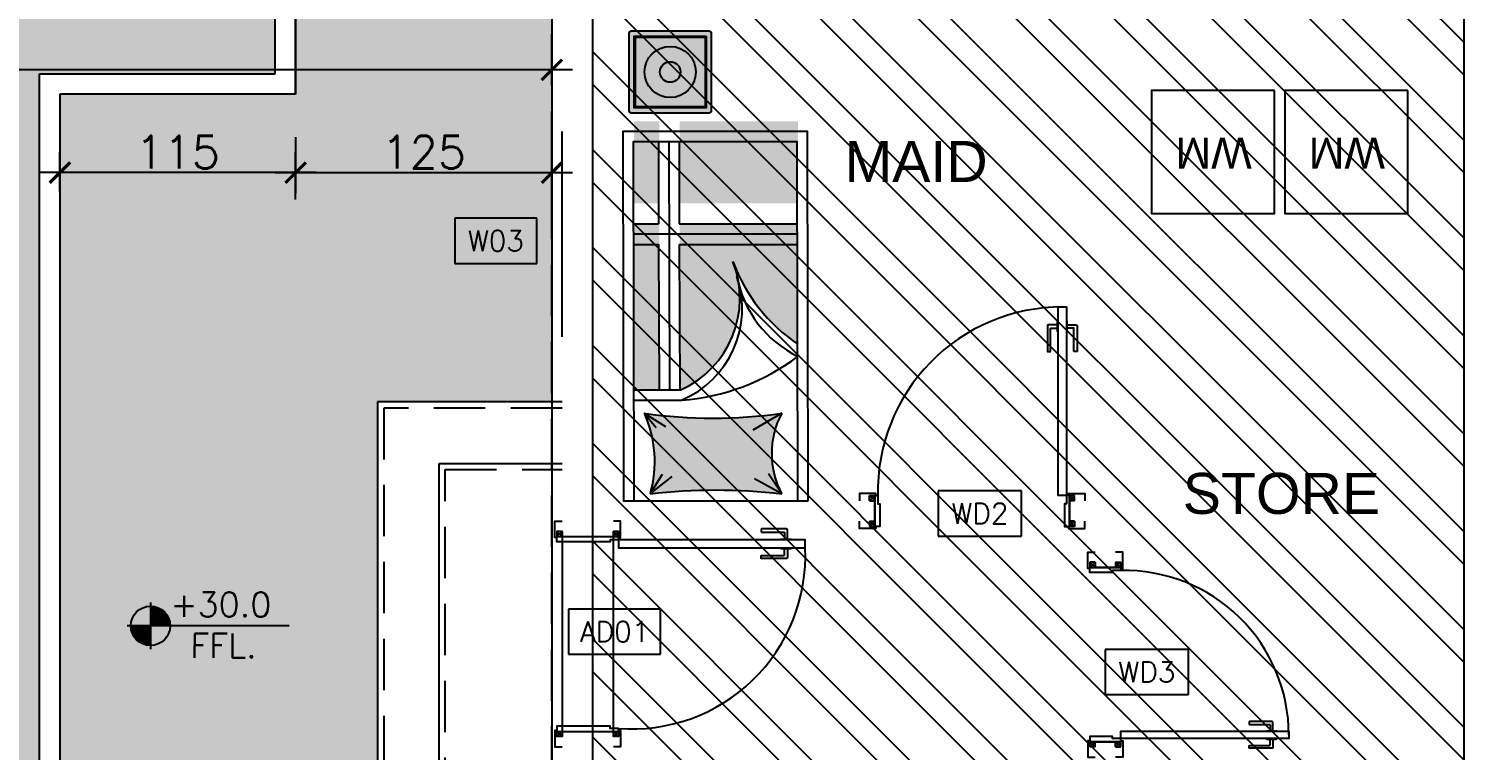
# Model space of a CAD drawing. Header units: centimetres. Extents: x -10658 to 14823, y -5448 to 3597.
# Drawn here: x -1940 to -1238, y 2191 to 2543 of the extents above; entities that cross this region are included whole.
import ezdxf
from ezdxf.enums import TextEntityAlignment as Align

# ---------------------------------------------------------------- set-up
doc = ezdxf.new("R2010")
doc.units = ezdxf.units.CM
doc.header["$LTSCALE"] = 100
doc.header["$MEASUREMENT"] = 0
doc.header["$PDMODE"] = 35
doc.linetypes.add('A0-01 FLOOR PLANS$0$HIDDEN', pattern=[0.375, 0.25, -0.125])
for name, color, linetype in [('A0-01 FLOOR PLANS$0$DOOR', 1, 'Continuous'), ('A0-01 FLOOR PLANS$0$FURNITURE', 111, 'Continuous'), ('A0-01 FLOOR PLANS$0$FURNITURE HATCH', 15, 'Continuous'), ('A0-01 FLOOR PLANS$0$HIDDEN -03', 8, 'A0-01 FLOOR PLANS$0$HIDDEN'), ('A0-01 FLOOR PLANS$0$KITCHEN', 11, 'Continuous'), ('A0-01 FLOOR PLANS$0$LVL', 2, 'Continuous'), ('A0-01 FLOOR PLANS$0$STAIRS', 4, 'Continuous'), ('A0-01 FLOOR PLANS$0$TEXT', 3, 'Continuous'), ('A0-01 FLOOR PLANS$0$TEXT-SCHED', 3, 'Continuous'), ('A0-01 FLOOR PLANS$0$WALL-03', 2, 'Continuous'), ('A0-01 FLOOR PLANS$0$WALL-04', 1, 'Continuous'), ('A0-01 FLOOR PLANS$0$WOODEN DOOR', 1, 'Continuous'), ('DIM IN', 1, 'Continuous'), ('HATCH', 8, 'Continuous'), ('SOURROUNDING$0$HATCH', 8, 'Continuous'), ('SOURROUNDING$0$KERBSTONE', 11, 'Continuous')]:
    doc.layers.add(name, color=color, linetype=linetype)
doc.layers.add('SOURROUNDING$0$HAT', color=8, linetype='Continuous', lineweight=9)
doc.styles.add('A0-01 FLOOR PLANS$0$02-Ground$0$ATTRIBUTE', font='ROMANS.shx')
doc.styles.add('A0-01 FLOOR PLANS$0$A0-01 GROUND FLOOR PLAN - For Entry modification$0$ROMANS', font='romans')
doc.styles.add('A0-01 FLOOR PLANS$0$ART-PS-1', font='arial.ttf', dxfattribs={"height": 20})
doc.styles.add('A0-01 FLOOR PLANS$0$GRIDS$0$20', font='romans.shx')
doc.styles.add('ROMANS', font='romans')
doc.dimstyles.new('A0-01 FLOOR PLANS$0$A0-01 GROUND FLOOR PLAN - For Entry modification$0$text', dxfattribs={"dimtxt": 18, "dimasz": 10, "dimexe": 10, "dimexo": 10, "dimgap": -6, "dimtad": 1, "dimtih": 1, "dimtoh": 1, "dimdec": 0, "dimdsep": 46, "dimtxsty": 'A0-01 FLOOR PLANS$0$A0-01 GROUND FLOOR PLAN - For Entry modification$0$ROMANS', "dimblk1": 'A0-01 FLOOR PLANS$0$A0-01 GROUND FLOOR PLAN - For Entry modification$0$_ARCHTICK', "dimblk2": 'A0-01 FLOOR PLANS$0$A0-01 GROUND FLOOR PLAN - For Entry modification$0$_ARCHTICK', "dimsah": 1, "dimcen": 25, "dimdle": 10, "dimse1": 1, "dimse2": 1, "dimsd1": 1, "dimsd2": 1, "dimclrd": 1, "dimclre": 1, "dimclrt": 2, "dimadec": 0, "dimazin": 0, "dimtfac": 1, "dimtdec": 0, "dimtmove": 2, "dimatfit": 3, "dimldrblk": 'A0-01 FLOOR PLANS$0$A0-01 GROUND FLOOR PLAN - For Entry modification$0$_ARCHTICK', "dimfxl": 1, "dimtolj": 1, "dimtzin": 0, "dimarcsym": 0})
doc.dimstyles.new('AS-17-100', dxfattribs={"dimtxt": 17, "dimasz": 10, "dimexe": 10, "dimexo": 10, "dimgap": 6, "dimtad": 1, "dimtoh": 1, "dimdec": 0, "dimdsep": 46, "dimtxsty": 'ROMANS', "dimblk1": 'ARCHTICK', "dimblk2": 'ARCHTICK', "dimsah": 1, "dimcen": 25, "dimdle": 10, "dimclrd": 1, "dimclre": 1, "dimclrt": 2, "dimadec": 0, "dimazin": 0, "dimtfac": 1, "dimtdec": 0, "dimtofl": 0, "dimtmove": 2, "dimatfit": 3, "dimldrblk": 'ARCHTICK', "dimfxl": 1, "dimtolj": 1, "dimtzin": 0, "dimarcsym": 0})

# ---------------------------------------------------------------- blocks, each defined once
blk = doc.blocks.new('_ARCHTICK')
at = {"color": 0, "linetype": 'ByBlock', "const_width": 0.15}
blk.add_lwpolyline([(-0.5, -0.5), (0.5, 0.5)], dxfattribs=at)
blk = doc.blocks.new('*D54')
at = {"layer": 'Defpoints', "color": 0, "transparency": 16777216}
for p in [(-3048, 2588.4), (-1685, 2588.4), (-3048, 2523.19)]:
    blk.add_point(p, dxfattribs=at)
at = {"layer": 'DIM IN', "color": 1, "lineweight": -2, "transparency": 16777216}
for p, q in [((-3048, 2578.4), (-3048, 2513.19)), ((-1685, 2578.4), (-1685, 2513.19)), ((-1675, 2523.19), (-3058, 2523.19))]:
    blk.add_line(p, q, dxfattribs=at)
at = {"layer": 'DIM IN', "color": 1, "lineweight": -2, "transparency": 16777216, "xscale": 10, "yscale": 10, "zscale": 10, "rotation": 180}
blk.add_blockref('_ARCHTICK', (-3048, 2523.19), dxfattribs=at)
at = {"layer": 'DIM IN', "color": 1, "lineweight": -2, "transparency": 16777216, "xscale": 10, "yscale": 10, "zscale": 10}
blk.add_blockref('_ARCHTICK', (-1685, 2523.19), dxfattribs=at)
at = {"layer": 'DIM IN', "color": 2, "transparency": 16777216, "insert": (-2366.5, 2533.19), "char_height": 16, "attachment_point": 5, "style": 'ROMANS'}
blk.add_mtext('\\A1;1363', dxfattribs=at)
blk = doc.blocks.new('SOURROUNDING')
at = {"layer": 'SOURROUNDING$0$HAT', "transparency": 33554658}
h = blk.add_hatch(dxfattribs=at)
h.set_pattern_fill('CROSS', color=256, scale=150, angle=90)
h.paths.add_polyline_path([(-1392.07, 640.01), (-2418, 639.99), (-2418, 25), (-1392.07, 25)])
h.paths.add_polyline_path([(-1810, 2848), (-1810, 3028), (-3028, 3028), (-3028, 785), (-1820, 785), (-1820, 1969.72), (-1935, 1969.72), (-1935, 2521.19), (-1820, 2521.19), (-1820, 2848)])
h.paths.add_polyline_path([(-890, 3028), (-880, 2818), (-165, 2818), (-175, 2848), (-165, 2848), (-165, 652.91), (-722.07, 652.91), (-722.07, 25), (-20, 20), (-20, 3028)])
at = {"layer": 'SOURROUNDING$0$KERBSTONE', "lineweight": 13}
h = blk.add_hatch(dxfattribs=at)
h.set_pattern_fill('AR-HBONE', color=252, scale=5, angle=90)
h.paths.add_polyline_path([(-175, 1001.39), (-180.24, 999.4), (-175, 1003.26), (-175, 1910.07), (-189.19, 1904.68), (-175, 1915.15), (-175, 1965.25), (-177.79, 1965.57), (-175, 1966.16), (-175, 2515.31), (-190.95, 2509.26), (-175, 2521.02), (-175, 2569.63), (-179.55, 2570.15), (-175, 2571.11), (-175, 2808), (-890, 2808), (-890, 3028), (-1810, 3028), (-1810, 2511.19), (-1925, 2511.19), (-1925, 1979.72), (-1810, 1979.72), (-1810, 775), (-3028, 775), (-3028, 650), (-2728, 650), (-2448, 650), (-2428, 650), (-1382.07, 650), (-1382.07, 25), (-1257.59, 25), (-1257.07, 25), (-857.07, 25), (-732.07, 25), (-732.07, 668), (-175, 668)])
h.paths.add_polyline_path([(-1685, 828), (-1685, 2129.72), (-1770, 2129.72), (-1770, 2361.19), (-1685, 2361.19), (-1685, 2748), (-1220, 2748), (-1220, 2683), (-890, 2683), (-300, 2683), (-300, 788), (-590, 788), (-590, 793), (-817, 793), (-817, 713), (-1286.12, 713), (-1287.5, 828)], flags=16)
h.paths.add_polyline_path([(-1798.23, 1621.66), (-1726.11, 1621.66), (-1726.11, 1641.16), (-1798.23, 1641.16)], flags=16)
h.paths.add_polyline_path([(-1563.97, 2964.65), (-999.2, 2964.65), (-999.2, 3018.34), (-1563.97, 3018.34)], flags=16)
at = {"color": 6}
blk.add_lwpolyline([(-300, 2683), (-890, 2683), (-890, 2683), (-1220, 2683), (-1220, 2748), (-1685, 2748), (-1685, 828), (-890, 828), (-890, 793), (-590, 793), (-590, 788), (-300, 788)], close=True, dxfattribs=at)
at = {"layer": 'SOURROUNDING$0$HATCH'}
for q in [(-1810, 2838), (-1909.7, 2511.19)]:
    blk.add_line((-1810, 2511.19), q, dxfattribs=at)
at = {"layer": 'SOURROUNDING$0$KERBSTONE', "color": 2}
for p, q in [((-1820, 2521.19), (-1820, 3028)), ((-1810, 3028), (-1810, 2511.19)), ((-1935, 1969.72), (-1935, 2521.19)), ((-1935, 2521.19), (-1820, 2521.19)), ((-1810, 2511.19), (-1925, 2511.19)), ((-1925, 2511.19), (-1925, 1979.72))]:
    blk.add_line(p, q, dxfattribs=at)
blk = doc.blocks.new('*D50')
at = {"layer": 'Defpoints', "color": 0, "transparency": 16777216}
for p in [(-1685, 2472.99), (-1810, 2449.94), (-1685, 2449.94)]:
    blk.add_point(p, dxfattribs=at)
at = {"layer": 'DIM IN', "color": 1, "lineweight": -2, "transparency": 16777216}
for p, q in [((-1810, 2459.94), (-1810, 2482.99)), ((-1685, 2459.94), (-1685, 2482.99)), ((-1820, 2472.99), (-1675, 2472.99))]:
    blk.add_line(p, q, dxfattribs=at)
at = {"layer": 'DIM IN', "color": 1, "lineweight": -2, "transparency": 16777216, "xscale": 10, "yscale": 10, "zscale": 10, "rotation": 180}
blk.add_blockref('_ARCHTICK', (-1810, 2472.99), dxfattribs=at)
at = {"layer": 'DIM IN', "color": 1, "lineweight": -2, "transparency": 16777216, "xscale": 10, "yscale": 10, "zscale": 10}
blk.add_blockref('_ARCHTICK', (-1685, 2472.99), dxfattribs=at)
at = {"layer": 'DIM IN', "color": 2, "transparency": 16777216, "insert": (-1747.5, 2482.99), "char_height": 16, "attachment_point": 5, "style": 'ROMANS'}
blk.add_mtext('\\A1;125', dxfattribs=at)
blk = doc.blocks.new('*D80')
at = {"layer": 'Defpoints', "color": 0, "transparency": 16777216}
for p in [(-1810, 2500.33), (-1925, 2472.99), (-1925, 2453.87)]:
    blk.add_point(p, dxfattribs=at)
at = {"layer": 'DIM IN', "color": 1, "lineweight": -2, "transparency": 16777216}
for p, q in [((-1810, 2490.33), (-1810, 2462.99)), ((-1925, 2463.87), (-1925, 2482.99)), ((-1800, 2472.99), (-1935, 2472.99))]:
    blk.add_line(p, q, dxfattribs=at)
at = {"layer": 'DIM IN', "color": 1, "lineweight": -2, "transparency": 16777216, "xscale": 10, "yscale": 10, "zscale": 10, "rotation": 180}
blk.add_blockref('_ARCHTICK', (-1925, 2472.99), dxfattribs=at)
at = {"layer": 'DIM IN', "color": 1, "lineweight": -2, "transparency": 16777216, "xscale": 10, "yscale": 10, "zscale": 10}
blk.add_blockref('_ARCHTICK', (-1810, 2472.99), dxfattribs=at)
at = {"layer": 'DIM IN', "color": 2, "transparency": 16777216, "insert": (-1867.5, 2482.99), "char_height": 16, "attachment_point": 5, "style": 'ROMANS'}
blk.add_mtext('\\A1;115', dxfattribs=at)
blk = doc.blocks.new('A0-01 FLOOR PLANS$0$Fur_Bed_200x100_01')
at = {"layer": 'A0-01 FLOOR PLANS$0$FURNITURE HATCH'}
h = blk.add_hatch(color=256, dxfattribs=at)
h.dxf.hatch_style = 1
h.paths.add_polyline_path([(12.59, -54.06), (12.12, -54.06, 0.328503), (-16.36, -104.74, -0.021526), (-15.28, -109.32, -0.013668), (-16.07, -106.79, 0.046701), (-13.73, -115.62, -0.003148), (-13.36, -116.61, -0.005399), (-13.73, -115.62, 0.152835), (-45, -76.32), (-45, -135), (12.59, -135)])
h.paths.add_polyline_path([(35, -54.06), (22.59, -54.06), (22.59, -135), (35, -135)])
h.paths.add_polyline_path([(12.59, -145), (-45, -145), (-45, -185), (12.59, -185)])
h.paths.add_polyline_path([(35, -145), (22.59, -145), (22.59, -185), (35, -185)])
h.paths.add_polyline_path([(27.12, -3.34, -0.059544), (-37.12, -3.34, -0.248743), (-37.12, -42.65, -0.071815), (30, -42.65, -0.175461)])
for p, q in [((-37.12, -3.34), (-30.72, -13.05)), ((-37.12, -3.34), (-23.91, -10.68)), ((27.12, -3.34), (16.32, -11.81)), ((27.12, -3.34), (21.03, -12.93)), ((-37.12, -42.65), (-23.05, -34.35)), ((30, -42.65), (19.49, -36.25)), ((30, -42.65), (24.16, -35.73)), ((35, -54.06), (12.12, -54.06)), ((12.96, -125.01), (12.59, -54.06)), ((17.96, -175.01), (17.59, -54.06)), ((22.96, -125.01), (22.59, -54.06)), ((12.96, -125.01), (-44.64, -125.01)), ((35.36, -125.01), (22.96, -125.01)), ((-44.64, -130.01), (35.36, -130.01)), ((12.96, -135.01), (-44.64, -135.01)), ((12.96, -175.01), (12.96, -135.01)), ((35.36, -135.01), (22.96, -135.01)), ((22.96, -175.01), (22.96, -135.01))]:
    blk.add_line(p, q)
blk.add_lwpolyline([(-50, 0), (-49.64, -180.01), (40.36, -180.01), (40, 0)], close=True)
blk.add_lwpolyline([(-45, 0), (-44.64, -175.01), (35.36, -175.01), (35, 0)])
for points in [[(27.12, -3.34, -0.059544), (-37.12, -3.34)], [(-37.12, -42.65, 0.248743), (-37.12, -3.34)], [(30, -42.65, -0.175461), (27.12, -3.34)], [(30, -42.65, 0.071815), (-37.12, -42.65)], [(35, -49.06), (11.73, -49.06, 0.392227), (-15.28, -109.32, 0.236173), (-45, -70.38)]]:
    blk.add_lwpolyline(points, format="xyb")
for centre, radius, start, end in [((19.45, -155.75), 106.97, 94.14041, 127.05089), ((32.28, -98.73), 49.01, 114.29389, 201.38993), ((-92.14, -145.92), 84.06, 20.41051, 55.89011)]:
    blk.add_arc(centre, radius, start, end)
blk = doc.blocks.new('A0-01 FLOOR PLANS$0$CT2')
at = {"layer": 'A0-01 FLOOR PLANS$0$FURNITURE HATCH'}
h = blk.add_hatch(color=256, dxfattribs=at)
h.dxf.hatch_style = 1
h.paths.add_polyline_path([(0.37, 48.38, 0.414214), (-0.88, 49.63), (-48.38, 49.63, 0.414214), (-49.63, 48.38), (-49.63, 0.88, 0.414214), (-48.38, -0.37), (-0.88, -0.37, 0.414214), (0.37, 0.88)])
at = {"layer": 'A0-01 FLOOR PLANS$0$FURNITURE'}
blk.add_lwpolyline([(-0.88, -0.37), (-48.38, -0.37, -0.414214), (-49.63, 0.88), (-49.63, 48.38, -0.414214), (-48.38, 49.63), (-0.88, 49.63, -0.414214), (0.37, 48.38), (0.37, 0.88, -0.414214)], format="xyb", close=True, dxfattribs=at)
for points in [[(-2.76, 2.76), (-46.51, 2.76), (-46.51, 46.51), (-2.76, 46.51)], [(-3.38, 3.38), (-45.88, 3.38), (-45.88, 45.88), (-3.38, 45.88)]]:
    blk.add_lwpolyline(points, close=True, dxfattribs=at)
for radius in [15.62, 6.25]:
    blk.add_circle((-24.63, 24.63), radius, dxfattribs=at)
blk = doc.blocks.new('A0-01 FLOOR PLANS$0$WASHING MACHINE')
at = {"layer": 'A0-01 FLOOR PLANS$0$KITCHEN'}
blk.add_lwpolyline([(0, 0), (60, 0), (60, 60), (0, 60)], close=True, dxfattribs=at)
at = {"layer": 'A0-01 FLOOR PLANS$0$KITCHEN', "style": 'A0-01 FLOOR PLANS$0$ART-PS-1'}
blk.add_text('WM', height=15, dxfattribs=at).set_placement((29.7, 30.51), align=Align.MIDDLE_CENTER)
blk = doc.blocks.new('*D1746')
at = {"layer": 'A0-01 FLOOR PLANS$0$TEXT-SCHED', "color": 1, "lineweight": -2, "transparency": 16777216}
for p, q in [((-1731.99, 2225.16), (-1776.85, 2225.16)), ((-1776.85, 2225.16), (-1776.85, 2203.16)), ((-1731.99, 2203.16), (-1731.99, 2225.16)), ((-1776.85, 2203.16), (-1731.99, 2203.16))]:
    blk.add_line(p, q, dxfattribs=at)
at = {"layer": 'Defpoints', "color": 0, "transparency": 16777216}
blk.add_point((-1754.42, 2214.16), dxfattribs=at)
blk.add_point((-1754.42, 2214.16), dxfattribs=at)
blk.add_point((-1754.42, 2214.16), dxfattribs=at)
at = {"layer": 'A0-01 FLOOR PLANS$0$TEXT-SCHED', "color": 2, "transparency": 16777216, "insert": (-1754.42, 2214.16), "char_height": 8, "width": 47.1429, "attachment_point": 5, "style": 'A0-01 FLOOR PLANS$0$A0-01 GROUND FLOOR PLAN - For Entry modification$0$ROMANS'}
blk.add_mtext('\\A1;{\\H1.25x;AD01}', dxfattribs=at)
blk = doc.blocks.new('A0-01 FLOOR PLANS$0$A0-01 GROUND FLOOR PLAN - For Entry modification$0$_ARCHTICK')
at = {"color": 0, "linetype": 'ByBlock', "const_width": 0.15}
blk.add_lwpolyline([(-0.5, -0.5), (0.5, 0.5)], dxfattribs=at)
blk = doc.blocks.new('*D1747')
at = {"layer": 'A0-01 FLOOR PLANS$0$TEXT-SCHED', "color": 1, "lineweight": -2, "transparency": 16777216}
for p, q in [((-1555.94, 2282.78), (-1596.51, 2282.78)), ((-1596.51, 2282.78), (-1596.51, 2260.78)), ((-1555.94, 2260.78), (-1555.94, 2282.78)), ((-1596.51, 2260.78), (-1555.94, 2260.78))]:
    blk.add_line(p, q, dxfattribs=at)
at = {"layer": 'Defpoints', "color": 0, "transparency": 16777216}
blk.add_point((-1576.22, 2271.78), dxfattribs=at)
blk.add_point((-1576.22, 2271.78), dxfattribs=at)
blk.add_point((-1576.22, 2271.78), dxfattribs=at)
at = {"layer": 'A0-01 FLOOR PLANS$0$TEXT-SCHED', "color": 2, "transparency": 16777216, "insert": (-1576.22, 2271.78), "char_height": 8, "width": 47.1429, "attachment_point": 5, "style": 'A0-01 FLOOR PLANS$0$A0-01 GROUND FLOOR PLAN - For Entry modification$0$ROMANS'}
blk.add_mtext('\\A1;{\\H1.25x;WD2}', dxfattribs=at)
blk = doc.blocks.new('*D1763')
at = {"layer": 'A0-01 FLOOR PLANS$0$TEXT-SCHED', "color": 1, "lineweight": -2, "transparency": 16777216}
for p, q in [((-1792.3, 2415.75), (-1832.4, 2415.75)), ((-1832.4, 2415.75), (-1832.4, 2393.75)), ((-1792.3, 2393.75), (-1792.3, 2415.75)), ((-1832.4, 2393.75), (-1792.3, 2393.75))]:
    blk.add_line(p, q, dxfattribs=at)
at = {"layer": 'Defpoints', "color": 0, "transparency": 16777216}
blk.add_point((-1812.35, 2404.75), dxfattribs=at)
blk.add_point((-1812.35, 2404.75), dxfattribs=at)
blk.add_point((-1812.35, 2404.75), dxfattribs=at)
at = {"layer": 'A0-01 FLOOR PLANS$0$TEXT-SCHED', "color": 2, "transparency": 16777216, "insert": (-1812.35, 2404.75), "char_height": 8, "width": 47.1429, "attachment_point": 5, "style": 'A0-01 FLOOR PLANS$0$A0-01 GROUND FLOOR PLAN - For Entry modification$0$ROMANS'}
blk.add_mtext('\\A1;{\\H1.25x;W03}', dxfattribs=at)
blk = doc.blocks.new('A0-01 FLOOR PLANS$0$OUT DOOR')
at = {"layer": 'A0-01 FLOOR PLANS$0$WOODEN DOOR'}
for p, q in [((-1782.5, 2265.5), (-1780, 2268)), ((-1780, 2265.5), (-1782.5, 2268)), ((-1752.5, 2265.5), (-1755, 2268)), ((-1755, 2265.5), (-1752.5, 2268)), ((-1782.5, 2170.5), (-1780, 2168)), ((-1780, 2170.5), (-1782.5, 2168)), ((-1752.5, 2170.5), (-1755, 2168)), ((-1755, 2170.5), (-1752.5, 2168))]:
    blk.add_line(p, q, dxfattribs=at)
for points in [[(-1782.5, 2265), (-1783.5, 2265), (-1783.5, 2273), (-1780, 2273)], [(-1752.5, 2265), (-1751.5, 2265), (-1751.5, 2273), (-1755, 2273)], [(-1780, 2265.5), (-1780, 2268), (-1782.5, 2268), (-1782.5, 2265.5)], [(-1752.5, 2265.5), (-1752.5, 2264), (-1756.5, 2264), (-1756.5, 2263), (-1782.5, 2263), (-1782.5, 2265.5), (-1752.5, 2265.5)], [(-1752.5, 2265.5), (-1752.5, 2268), (-1755, 2268), (-1755, 2265.5)], [(-1673.27, 2264), (-1673.27, 2264.3), (-1668.31, 2264.3), (-1668.31, 2264)], [(-1673.27, 2260.04), (-1673.27, 2259.74), (-1668.31, 2259.74), (-1668.31, 2260.04)], [(-1752.5, 2170.5), (-1752.5, 2172), (-1756.5, 2172), (-1756.5, 2173), (-1782.5, 2173), (-1782.5, 2170.5), (-1752.5, 2170.5)], [(-1782.5, 2171), (-1783.5, 2171), (-1783.5, 2163), (-1780, 2163)], [(-1780, 2170.5), (-1780, 2168), (-1782.5, 2168), (-1782.5, 2170.5)], [(-1752.5, 2171), (-1751.5, 2171), (-1751.5, 2163), (-1755, 2163)], [(-1752.5, 2170.5), (-1752.5, 2168), (-1755, 2168), (-1755, 2170.5)]]:
    blk.add_lwpolyline(points, dxfattribs=at)
blk.add_lwpolyline([(-1661.38, 2260.04), (-1661.38, 2264), (-1752.5, 2264), (-1752.5, 2260.04)], close=True, dxfattribs=at)
for points in [[(-1670, 2264.3), (-1670, 2268.75, 0.414214), (-1670.49, 2269.24), (-1682.67, 2269.24, 0.414214), (-1682.87, 2269.05), (-1682.87, 2267.86, 0.414214), (-1682.67, 2267.66), (-1671.78, 2267.66, -0.414214), (-1671.58, 2267.46), (-1671.58, 2264.3)], [(-1670, 2259.74), (-1670, 2255.29, -0.414214), (-1670.49, 2254.79), (-1682.67, 2254.79, -0.414214), (-1682.87, 2254.99), (-1682.87, 2256.18, -0.414214), (-1682.67, 2256.38), (-1671.78, 2256.38, 0.414214), (-1671.58, 2256.58), (-1671.58, 2259.74)]]:
    blk.add_lwpolyline(points, format="xyb", dxfattribs=at)
blk.add_arc((-1745.83, 2256.27), 84.53, 265.47258, 2.53113, dxfattribs=at)
blk = doc.blocks.new('A0-01 FLOOR PLANS$0$OUTDOOR')
at = {"layer": 'A0-01 FLOOR PLANS$0$STAIRS'}
for p, q in [((-1870, 2326.19), (-1870, 2094.72)), ((-1780, 2326.19), (-1870, 2326.19)), ((-1840, 2124.72), (-1840, 2296.19)), ((-1840, 2296.19), (-1780, 2296.19)), ((-1780, 2258), (-1780, 2168))]:
    blk.add_line(p, q, dxfattribs=at)
at = {"layer": 'A0-01 FLOOR PLANS$0$STAIRS', "color": 8, "linetype": 'A0-01 FLOOR PLANS$0$HIDDEN'}
for p, q in [((-1867, 2323.19), (-1867, 2097.72)), ((-1780, 2323.19), (-1867, 2323.19)), ((-1837, 2127.72), (-1837, 2293.19)), ((-1837, 2293.19), (-1780, 2293.19))]:
    blk.add_line(p, q, dxfattribs=at)
blk = doc.blocks.new('A0-01 FLOOR PLANS$0$02-Ground$0$A$C4F2068BA')
for p, q in [((0.4, 0.637), (0.4, 0.163)), ((1.816, 0.4), (0.163, 0.4))]:
    blk.add_line(p, q)
at = {"color": 8, "const_width": 0.2}
for points in [[(0.4, 0.5, -0.414214), (0.5, 0.4, -0.414214)], [(0.4, 0.3, -0.414214), (0.3, 0.4, -0.414214)]]:
    blk.add_lwpolyline(points, format="xyb", dxfattribs=at)
blk.add_circle((0.4, 0.4), 0.2)
blk = doc.blocks.new('A0-01 FLOOR PLANS$0$02-Ground$0$123')
at = {"ltscale": 0.1}
blk.add_blockref('A0-01 FLOOR PLANS$0$02-Ground$0$A$C4F2068BA', (-0.4, -0.4), dxfattribs=at)
blk = doc.blocks.new('A0-01 FLOOR PLANS$0$02-Ground$0$LEVEL- PLAN')
at = {"layer": 'A0-01 FLOOR PLANS$0$LVL', "ltscale": 0.1}
blk.add_blockref('A0-01 FLOOR PLANS$0$02-Ground$0$123', (0, 0), dxfattribs=at)
at = {"layer": 'A0-01 FLOOR PLANS$0$LVL', "ltscale": 0.1, "style": 'A0-01 FLOOR PLANS$0$02-Ground$0$ATTRIBUTE', "width": 0.8, "flags": 4}
blk.add_attdef('%%P0.00', (0.203, 0.093), '', height=0.25, dxfattribs=at)
blk.add_attdef('LVL', text='', height=0.25, dxfattribs=at).set_placement((0.745, -0.327), align=Align.CENTER)
blk = doc.blocks.new('A0-01 FLOOR PLANS$0$DOOR 25CM')
at = {"layer": 'A0-01 FLOOR PLANS$0$DOOR'}
blk.add_lwpolyline([(-4739.05, 1353.5), (-4735.05, 1353.5), (-4735.05, 1261.5), (-4739.05, 1261.5)], close=True, dxfattribs=at)
for points in [[(-4739.35, 1344.8), (-4743.85, 1344.8, 0.414214), (-4744.35, 1344.3), (-4744.35, 1332, 0.414214), (-4744.15, 1331.8), (-4742.95, 1331.8, 0.414214), (-4742.75, 1332), (-4742.75, 1343, -0.414214), (-4742.55, 1343.2), (-4739.35, 1343.2)], [(-4734.75, 1344.8), (-4730.26, 1344.8, -0.414214), (-4729.76, 1344.3), (-4729.76, 1332, -0.414214), (-4729.96, 1331.8), (-4731.16, 1331.8, -0.414214), (-4731.36, 1332), (-4731.36, 1343, 0.414214), (-4731.56, 1343.2), (-4734.75, 1343.2)]]:
    blk.add_lwpolyline(points, format="xyb", dxfattribs=at)
for points in [[(-4739.05, 1341.5), (-4739.35, 1341.5), (-4739.35, 1346.5), (-4739.05, 1346.5)], [(-4735.05, 1341.5), (-4734.75, 1341.5), (-4734.75, 1346.5), (-4735.05, 1346.5)]]:
    blk.add_lwpolyline(points, dxfattribs=at)
blk.add_arc((-4737.11, 1263.56), 89.94, 89.96037, 181.31279, dxfattribs=at)
blk = doc.blocks.new('A0-01 FLOOR PLANS$0$90-10')
at = {"layer": 'A0-01 FLOOR PLANS$0$DOOR', "linetype": 'Continuous'}
for p, q in [((9747.9, -4467.93), (9747.9, -4470.43)), ((9857.88, -4467.93), (9857.88, -4470.43)), ((9747.9, -4482.93), (9747.9, -4480.43)), ((9755.4, -4482.93), (9755.4, -4480.43)), ((9850.38, -4482.93), (9850.38, -4480.43)), ((9857.88, -4482.93), (9857.88, -4480.43))]:
    blk.add_line(p, q, dxfattribs=at)
at = {"layer": 'A0-01 FLOOR PLANS$0$DOOR'}
for p, q in [((9752.9, -4470.43), (9752.9, -4467.93)), ((9752.9, -4467.93), (9755.4, -4467.93)), ((9755.4, -4467.93), (9752.9, -4470.43)), ((9755.4, -4470.43), (9752.9, -4467.93)), ((9852.88, -4467.93), (9850.38, -4467.93)), ((9850.38, -4467.93), (9852.88, -4470.43)), ((9850.38, -4470.43), (9852.88, -4467.93)), ((9852.88, -4470.43), (9852.88, -4467.93)), ((9752.9, -4470.43), (9755.4, -4470.43)), ((9852.88, -4470.43), (9850.38, -4470.43)), ((9752.9, -4480.43), (9752.9, -4482.93)), ((9755.4, -4482.93), (9752.9, -4480.43)), ((9755.4, -4480.43), (9752.9, -4482.93)), ((9752.9, -4480.43), (9755.4, -4480.43)), ((9850.38, -4482.93), (9852.88, -4480.43)), ((9850.38, -4480.43), (9852.88, -4482.93)), ((9852.88, -4480.43), (9850.38, -4480.43)), ((9852.88, -4480.43), (9852.88, -4482.93)), ((9752.9, -4482.93), (9755.4, -4482.93)), ((9852.88, -4482.93), (9850.38, -4482.93))]:
    blk.add_line(p, q, dxfattribs=at)
for points in [[(9755.9, -4467.93), (9755.9, -4466.93), (9747.9, -4466.93), (9747.9, -4467.93)], [(9755.4, -4467.93), (9755.4, -4482.93)], [(9755.4, -4467.93), (9756.9, -4467.93), (9756.9, -4471.93), (9757.9, -4471.93), (9757.9, -4482.93), (9755.4, -4482.93), (9755.4, -4467.93)], [(9850.38, -4467.93), (9848.88, -4467.93), (9848.88, -4471.93), (9847.88, -4471.93), (9847.88, -4482.93), (9850.38, -4482.93), (9850.38, -4467.93)], [(9849.88, -4467.93), (9849.88, -4466.93), (9857.88, -4466.93), (9857.88, -4467.93)], [(9850.38, -4467.93), (9850.38, -4482.93)], [(9755.9, -4482.93), (9755.9, -4483.93), (9747.9, -4483.93), (9747.9, -4482.93)], [(9849.88, -4482.93), (9849.88, -4483.93), (9857.88, -4483.93), (9857.88, -4482.93)]]:
    blk.add_lwpolyline(points, dxfattribs=at)
at = {"layer": 'A0-01 FLOOR PLANS$0$DOOR', "linetype": 'Continuous', "xscale": -1}
blk.add_blockref('A0-01 FLOOR PLANS$0$DOOR 25CM', (5021.85, -5729.43), dxfattribs=at)
blk = doc.blocks.new('*D1909')
at = {"layer": 'A0-01 FLOOR PLANS$0$TEXT-SCHED', "color": 1, "lineweight": -2, "transparency": 16777216}
for p, q in [((-1474.52, 2205.52), (-1515.09, 2205.52)), ((-1515.09, 2205.52), (-1515.09, 2183.52)), ((-1474.52, 2183.52), (-1474.52, 2205.52)), ((-1515.09, 2183.52), (-1474.52, 2183.52))]:
    blk.add_line(p, q, dxfattribs=at)
at = {"layer": 'Defpoints', "color": 0, "transparency": 16777216}
blk.add_point((-1494.81, 2194.52), dxfattribs=at)
blk.add_point((-1494.81, 2194.52), dxfattribs=at)
blk.add_point((-1494.81, 2194.52), dxfattribs=at)
at = {"layer": 'A0-01 FLOOR PLANS$0$TEXT-SCHED', "color": 2, "transparency": 16777216, "insert": (-1494.81, 2194.52), "char_height": 8, "width": 47.1429, "attachment_point": 5, "style": 'A0-01 FLOOR PLANS$0$A0-01 GROUND FLOOR PLAN - For Entry modification$0$ROMANS'}
blk.add_mtext('\\A1;{\\H1.25x;WD3}', dxfattribs=at)
blk = doc.blocks.new('A0-01 FLOOR PLANS$0$80-10')
at = {"layer": 'A0-01 FLOOR PLANS$0$DOOR', "linetype": 'Continuous'}
for p, q in [((9975.31, -4467.93), (9975.31, -4470.43)), ((10075.29, -4467.93), (10075.29, -4470.43)), ((9975.31, -4482.93), (9975.31, -4480.43)), ((9982.81, -4482.93), (9982.81, -4480.43)), ((10067.79, -4482.93), (10067.79, -4480.43)), ((10075.29, -4482.93), (10075.29, -4480.43))]:
    blk.add_line(p, q, dxfattribs=at)
at = {"layer": 'A0-01 FLOOR PLANS$0$DOOR'}
for p, q in [((9980.31, -4467.93), (9982.81, -4467.93)), ((9980.31, -4470.43), (9980.31, -4467.93)), ((9982.81, -4467.93), (9980.31, -4470.43)), ((9982.81, -4470.43), (9980.31, -4467.93)), ((10070.29, -4467.93), (10067.79, -4467.93)), ((10067.79, -4467.93), (10070.29, -4470.43)), ((10067.79, -4470.43), (10070.29, -4467.93)), ((10070.29, -4470.43), (10070.29, -4467.93)), ((9980.31, -4470.43), (9982.81, -4470.43)), ((10070.29, -4470.43), (10067.79, -4470.43)), ((9980.31, -4480.43), (9980.31, -4482.93)), ((9982.81, -4482.93), (9980.31, -4480.43)), ((9982.81, -4480.43), (9980.31, -4482.93)), ((9980.31, -4480.43), (9982.81, -4480.43)), ((10067.79, -4482.93), (10070.29, -4480.43)), ((10067.79, -4480.43), (10070.29, -4482.93)), ((10070.29, -4480.43), (10067.79, -4480.43)), ((10070.29, -4480.43), (10070.29, -4482.93)), ((9980.31, -4482.93), (9982.81, -4482.93)), ((10070.29, -4482.93), (10067.79, -4482.93))]:
    blk.add_line(p, q, dxfattribs=at)
for points in [[(9983.31, -4467.93), (9983.31, -4466.93), (9975.31, -4466.93), (9975.31, -4467.93)], [(9982.81, -4467.93), (9982.81, -4482.93)], [(9982.81, -4467.93), (9984.31, -4467.93), (9984.31, -4471.93), (9985.31, -4471.93), (9985.31, -4482.93), (9982.81, -4482.93), (9982.81, -4467.93)], [(10067.79, -4467.93), (10066.29, -4467.93), (10066.29, -4471.93), (10065.29, -4471.93), (10065.29, -4482.93), (10067.79, -4482.93), (10067.79, -4467.93)], [(10067.29, -4467.93), (10067.29, -4466.93), (10075.29, -4466.93), (10075.29, -4467.93)], [(10067.79, -4467.93), (10067.79, -4482.93)], [(9983.31, -4482.93), (9983.31, -4483.93), (9975.31, -4483.93), (9975.31, -4482.93)], [(10067.29, -4482.93), (10067.29, -4483.93), (10075.29, -4483.93), (10075.29, -4482.93)]]:
    blk.add_lwpolyline(points, dxfattribs=at)
at = {"layer": 'A0-01 FLOOR PLANS$0$DOOR', "linetype": 'Continuous', "xscale": -0.8912784107417012, "yscale": 0.8912784107417012, "zscale": 0.8912784107417012}
blk.add_blockref('A0-01 FLOOR PLANS$0$DOOR 25CM', (5764.06, -5592.28), dxfattribs=at)
blk = doc.blocks.new('A0-01 FLOOR PLANS')
at = {"layer": 'A0-01 FLOOR PLANS$0$HIDDEN -03'}
blk.add_line((-1785, 793), (-1785, 2713), dxfattribs=at)
at = {"layer": 'A0-01 FLOOR PLANS$0$WALL-03'}
blk.add_line((-1780, 2358), (-1780, 2458), dxfattribs=at)
at = {"layer": 'A0-01 FLOOR PLANS$0$WALL-04'}
for p, q in [((-1780, 2263), (-1780, 2163)), ((-1755, 2163), (-1755, 2263))]:
    blk.add_line(p, q, dxfattribs=at)
at = {"layer": 'A0-01 FLOOR PLANS$0$DOOR', "xscale": -1}
blk.add_blockref('A0-01 FLOOR PLANS$0$90-10', (8222.9, 6748.43), dxfattribs=at)
at = {"layer": 'A0-01 FLOOR PLANS$0$DOOR', "xscale": -1, "rotation": 270}
blk.add_blockref('A0-01 FLOOR PLANS$0$80-10', (2960.43, -7822.31), dxfattribs=at)
at = {"layer": 'A0-01 FLOOR PLANS$0$FURNITURE', "xscale": 0.8000000000000311, "yscale": 0.8000000000000311, "zscale": 0.8000000000000311, "rotation": 90}
blk.add_blockref('A0-01 FLOOR PLANS$0$CT2', (-1707.57, 2506.78), dxfattribs=at)
at = {"layer": 'A0-01 FLOOR PLANS$0$FURNITURE', "rotation": 180}
blk.add_blockref('A0-01 FLOOR PLANS$0$Fur_Bed_200x100_01', (-1710, 2278), dxfattribs=at)
at = {"layer": 'A0-01 FLOOR PLANS$0$KITCHEN', "rotation": 180}
for p in [(-1432.5, 2478), (-1367.5, 2478)]:
    blk.add_blockref('A0-01 FLOOR PLANS$0$WASHING MACHINE', p, dxfattribs=at)
at = {"layer": 'A0-01 FLOOR PLANS$0$LVL'}
ref = blk.add_blockref('A0-01 FLOOR PLANS$0$02-Ground$0$LEVEL- PLAN', (-1980.77, 2217.01), dxfattribs=dict(at, xscale=47.80922768457422, yscale=47.80922768457422, zscale=47.80922768457422, rotation=359.9470003599919))
ref.add_attrib('%%P0.00', '+30.0', (-1971.07, 2221.43), dxfattribs={"layer": '0', "ltscale": 0.1, "height": 11.952, "rotation": 359.947, "style": 'A0-01 FLOOR PLANS$0$GRIDS$0$20'})
ref.add_attrib('LVL', 'FFL.', dxfattribs={"layer": '0', "ltscale": 0.1, "height": 11.952, "rotation": 359.947, "style": 'A0-01 FLOOR PLANS$0$GRIDS$0$20'}).set_placement((-1945.16, 2201.34), align=Align.CENTER)
at = {"layer": 'A0-01 FLOOR PLANS$0$STAIRS'}
blk.add_blockref('A0-01 FLOOR PLANS$0$OUTDOOR', (0, 0), dxfattribs=at)
at = {"layer": 'A0-01 FLOOR PLANS$0$WOODEN DOOR'}
blk.add_blockref('A0-01 FLOOR PLANS$0$OUT DOOR', (0, -5), dxfattribs=at)
at = {"layer": 'A0-01 FLOOR PLANS$0$TEXT', "style": 'A0-01 FLOOR PLANS$0$ART-PS-1'}
for s, p in [('MAID', (-1642.25, 2433.45)), ('STORE', (-1477.25, 2271.57))]:
    blk.add_text(s, height=20, dxfattribs=at).set_placement(p)
at = {"layer": 'A0-01 FLOOR PLANS$0$TEXT-SCHED'}
for base, p1, p2, text, picture, middle in [((-1812.35, 2404.75), (-1812.35, 2404.75), (-1812.35, 2404.75), '{\\H1.25x;W03}', '*D1763', (-1812.35, 2404.75)), ((-1576.22, 2271.78), (-1576.22, 2271.78), (-1576.22, 2271.78), '{\\H1.25x;WD2}', '*D1747', (-1576.22, 2271.78)), ((-1754.42, 2214.16), (-1754.42, 2214.16), (-1754.42, 2214.16), '{\\H1.25x;AD01}', '*D1746', (-1754.42, 2214.16)), ((-1494.81, 2194.52), (-1494.81, 2194.52), (-1494.81, 2194.52), '{\\H1.25x;WD3}', '*D1909', (-1494.81, 2194.52))]:
    dim = blk.add_linear_dim(base=base, p1=p1, p2=p2, text=text, dimstyle='A0-01 FLOOR PLANS$0$A0-01 GROUND FLOOR PLAN - For Entry modification$0$text', override={"dimtxt": 8, "dimgap": -6, "dimclrt": 2}, dxfattribs=at)
    dim.commit()
    dim.dimension.update_dxf_attribs({"geometry": picture, "text_midpoint": middle, "dimtype": 128})

msp = doc.modelspace()

# ---------------------------------------------------------------- hatches: boundary and pattern name
at = {"layer": 'HATCH', "linetype": 'Continuous', "ltscale": 15}
h = msp.add_hatch(dxfattribs=at)
h.set_pattern_fill('ANSI32', color=1, scale=90, angle=90, style=0)
h.set_pattern_definition([(135, (100, 35), (-23.86485, -23.86485), []), (135, (100, 50.91), (-23.86485, -23.86485), [])])
h.paths.add_polyline_path([(-320, 2663), (-870, 2663), (-870, 2173), (-870, 2023), (-890, 2023), (-890, 2173), (-1240, 2173), (-1240, 2728), (-1487.56, 2728), (-1556.27, 2728), (-1665, 2728), (-1665, 848), (-890, 848), (-890, 998), (-870, 998), (-870, 813), (-570, 813), (-320, 808)])

# ---------------------------------------------------------------- linework, layer by layer
at = {"color": 6}
msp.add_line((-1240, 2173), (-1240, 2728), dxfattribs=at)
msp.add_lwpolyline([(-300, 2683), (-890, 2683), (-890, 2193), (-1220, 2193), (-1220, 2748), (-1685, 2748), (-1685, 828), (-890, 828), (-890, 793), (-590, 793), (-590, 788), (-300, 788)], close=True, dxfattribs=at)
msp.add_lwpolyline([(-870, 2173), (-870, 2663), (-320, 2663), (-320, 808), (-570, 808), (-570, 813), (-870, 813), (-870, 998), (-890, 998), (-890, 848), (-1665, 848), (-1665, 2728), (-1561.91, 2728), (-1561.91, 2748)], dxfattribs=at)

# ---------------------------------------------------------------- block references
at = {"layer": 'DIM IN'}
for name, p in [('SOURROUNDING', (0, 0)), ('A0-01 FLOOR PLANS', (100, 35))]:
    msp.add_blockref(name, p, dxfattribs=at)

# ---------------------------------------------------------------- dimensions: what is measured, and where the dimension line sits
for base, p1, p2, picture, middle in [((-3048, 2523.19), (-1685, 2588.4), (-3048, 2588.4), '*D54', (-2366.5, 2533.19)), ((-1925, 2472.99), (-1810, 2500.33), (-1925, 2453.87), '*D80', (-1867.5, 2482.99)), ((-1685, 2472.99), (-1810, 2449.94), (-1685, 2449.94), '*D50', (-1747.5, 2482.99))]:
    dim = msp.add_linear_dim(base=base, p1=p1, p2=p2, dimstyle='AS-17-100', override={"dimtxt": 16, "dimgap": 2}, dxfattribs=at)
    dim.commit()
    dim.dimension.update_dxf_attribs({"geometry": picture, "text_midpoint": middle})

doc.saveas('drawing.dxf')
